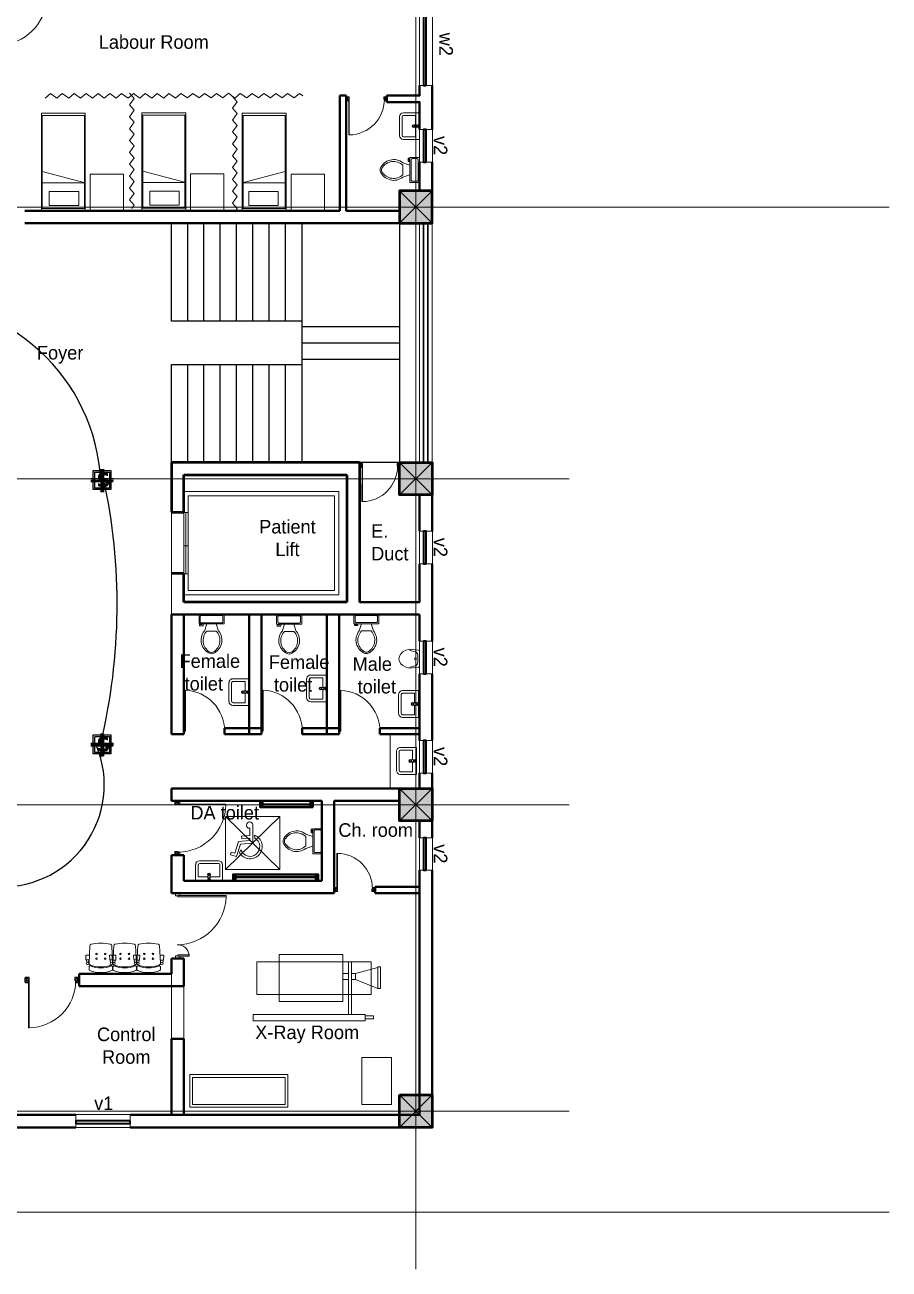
# Model space of a CAD drawing. Header units: millimetres. Extents: x 2419715 to 2617776, y 3786495 to 3864810.
# Drawn here: x 2468513 to 2484429, y 3813276 to 3836176 of the extents above; entities that cross this region are included whole.
import ezdxf

# ---------------------------------------------------------------- set-up
doc = ezdxf.new("R2010")
doc.units = ezdxf.units.MM
doc.header["$MEASUREMENT"] = 0
doc.linetypes.add('CENTER', pattern=[2, 1.25, -0.25, 0.25, -0.25])
doc.linetypes.add('DASHED', pattern=[0.75, 0.5, -0.25])
for name, color, linetype, lineweight in [('0newfurnture', 30, 'Continuous', 15), ('centreline', 52, 'CENTER', 5), ('Column-0.5', 14, 'Continuous', 50), ('door', 41, 'Continuous', 5), ('Door Opening-0.09', 253, 'Continuous', 9), ('Furniture Hospital-0.09', 44, 'Continuous', 9), ('Hatch', 9, 'Continuous', 9), ('hidden lines', 205, 'DASHED', 5), ('Sill Level', 140, 'Continuous', 20), ('stairs', 6, 'Continuous', 25), ('T-Fixture-0.09', 255, 'Continuous', 9), ('WALL 0.2', 7, 'Continuous', 20), ('wall 0.4', 7, 'Continuous', 40), ('Wall-0.5', 7, 'Continuous', 50), ('WINDOW', 152, 'Continuous', 30), ('Windows Plan', 152, 'Continuous', 35)]:
    doc.layers.add(name, color=color, linetype=linetype, lineweight=lineweight)
for name, color, linetype in [('conduit for speaker', 100, 'Continuous'), ('Speaker', 200, 'CENTER'), ('Text-0.2', 7, 'Continuous')]:
    doc.layers.add(name, color=color, linetype=linetype)
doc.styles.add('5P2', font='verdana.ttf', dxfattribs={"height": 500})
doc.styles.add('arial.', font='arial.ttf')
doc.linetypes.add('ZIGZAG', pattern='A,0.0001,-0.2,[131,ltypeshp.shx,S=0.2,R=0,X=-0.2,Y=0],-0.4,[131,ltypeshp.shx,S=0.2,R=180,X=0.2,Y=0],-0.2', length=0.8001)

# ---------------------------------------------------------------- blocks, each defined once
blk = doc.blocks.new('xray')
at = {"layer": 'Furniture Hospital-0.09'}
for p, q in [((3462.81, 4300.69), (3462.81, 4316.09)), ((3479.24, 4311.87), (3462.81, 4316.09)), ((3484.48, 4320.41), (3484.48, 4281.62)), ((3479.24, 4307.38), (3462.81, 4300.69))]:
    blk.add_line(p, q, dxfattribs=at)
for points in [[(3535.4, 4291.26), (3488.52, 4291.26), (3488.52, 4325.81), (3535.4, 4325.81)], [(3462.81, 4300.69), (3460.82, 4300.69), (3460.82, 4316.6), (3462.81, 4316.6)], [(3551.84, 4296.37), (3467.7, 4296.37), (3467.7, 4320.41), (3551.84, 4320.41)], [(3484.48, 4281.62), (3482.27, 4281.62), (3482.27, 4320.41), (3484.48, 4320.41)], [(3472.25, 4278.4), (3465.9, 4278.4), (3465.9, 4280.51), (3472.25, 4280.51)], [(3554.63, 4277.02), (3472.25, 4277.02), (3472.25, 4281.62), (3554.63, 4281.62)], [(3474.63, 4215.25), (3474.63, 4250.01), (3452.72, 4250.01), (3452.72, 4215.25)]]:
    blk.add_lwpolyline(points, close=True, dxfattribs=at)
for points in [[(3482.27, 4307.38), (3479.24, 4307.38), (3479.24, 4311.87), (3482.27, 4311.87)], [(3484.48, 4311.87), (3488.52, 4311.87), (3488.52, 4307.38), (3484.48, 4307.38)]]:
    blk.add_lwpolyline(points, dxfattribs=at)
at = {"layer": 'Furniture Hospital-0.09', "lineweight": 5}
for points in [[(3601.25, 4213.29), (3529.13, 4213.29), (3529.13, 4237.32), (3601.25, 4237.32)], [(3599.25, 4215.29), (3531.14, 4215.29), (3531.14, 4235.32), (3599.25, 4235.32)]]:
    blk.add_lwpolyline(points, close=True, dxfattribs=at)
blk = doc.blocks.new('BED')
at = {"layer": 'Furniture Hospital-0.09'}
for p, q in [((-2.12, 0.475), (-2.12, -0.475)), ((-2.12, -0.475), (-2.12, 0.475)), ((-0.008, 0.475), (-2.12, 0.475)), ((-2.07, 0.475), (-2.07, -0.475)), ((-0.058, 0.455), (-2.07, 0.455)), ((-0.855, -0.455), (-0.61, 0.475)), ((-0.61, 0.475), (-0.61, -0.455)), ((-0.425, 0.336), (-0.426, -0.303)), ((-0.425, 0.336), (-0.121, 0.336)), ((-0.121, -0.303), (-0.121, 0.336)), ((-0.058, -0.475), (-0.058, 0.475)), ((-0.008, -0.475), (-0.008, 0.475)), ((-2.12, -0.475), (-0.008, -0.475)), ((-2.07, -0.455), (-0.058, -0.455)), ((-0.426, -0.303), (-0.121, -0.303))]:
    blk.add_line(p, q, dxfattribs=at)
blk = doc.blocks.new("door 3'3")
at = {"layer": 'door'}
for p, q in [((82769.36, -31237.4), (82769.36, -31203.37)), ((82769.84, -31203.37), (82769.36, -31203.37)), ((82769.84, -31237.4), (82769.84, -31203.37))]:
    blk.add_line(p, q, dxfattribs=at)
at = {"layer": 'door', "ltscale": 80}
for points in [[(82769.84, -31239.84), (82767.36, -31239.84), (82767.36, -31239.37), (82766.88, -31239.37), (82766.88, -31236.38), (82767.36, -31236.38), (82767.36, -31235.91), (82769.36, -31235.91), (82769.36, -31237.4), (82769.84, -31237.4)], [(82802.93, -31239.84), (82805.41, -31239.84), (82805.41, -31239.37), (82805.88, -31239.37), (82805.88, -31236.38), (82805.41, -31236.38), (82805.41, -31235.91), (82803.4, -31235.91), (82803.4, -31237.4), (82802.93, -31237.4)]]:
    blk.add_lwpolyline(points, close=True, dxfattribs=at)
blk.add_arc((82769.36, -31237.4), 34.04, 0, 89.20471, dxfattribs=at)
at = {"layer": 'Hatch'}
for centre, radius, start, end in [((82767.7, -31239.85), 2.68, 36.75824, 107.53286), ((82768.07, -31239.12), 3.04, 64.81981, 103.53483), ((82757.2, -31236.2), 10.64, 342.68423, 1.60142), ((82764.36, -31235.92), 4.57, 311.03249, 0.21009), ((82805.07, -31239.85), 2.68, 72.46714, 143.24176), ((82804.7, -31239.12), 3.04, 76.46517, 115.18019), ((82808.41, -31235.92), 4.57, 179.78991, 228.96751), ((82815.57, -31236.2), 10.64, 178.39858, 197.31577), ((82767.27, -31240.34), 1.96, 14.76809, 101.35249), ((82767.3, -31236.13), 3.25, 271.0473, 321.53187), ((82805.47, -31236.13), 3.25, 218.46813, 268.9527), ((82805.49, -31240.34), 1.96, 78.64751, 165.23191)]:
    blk.add_arc(centre, radius, start, end, dxfattribs=at)
blk = doc.blocks.new("door 5'")
at = {"layer": 'door', "ltscale": 1000}
for points in [[(2177525, 4317078), (2177525, 4317062), (2177516, 4317062), (2177516, 4317020), (2177473, 4317020), (2177474, 4317105)], [(2177525, 4317062), (2177525, 4317105), (2177474, 4317105), (2177473, 4317020)], [(2177473, 4317020), (2177516, 4317020)], [(2177474, 4317105), (2177516, 4317105)], [(2178697, 4316120), (2178697, 4317060), (2178671, 4317060), (2178671, 4316120), (2178697, 4316120)], [(2178689, 4317076), (2178689, 4317060), (2178697, 4317060), (2178697, 4317018), (2178740, 4317018), (2178740, 4317104)], [(2178689, 4317060), (2178689, 4317104), (2178740, 4317104), (2178740, 4317018)], [(2178740, 4317018), (2178697, 4317018)]]:
    blk.add_lwpolyline(points, dxfattribs=at)
blk.add_lwpolyline([(2177516, 4316839), (2177516, 4317062), (2177543, 4317062), (2177543, 4316839)], close=True, dxfattribs=at)
at = {"layer": 'Door Opening-0.09', "ltscale": 1000}
for centre, radius, start, end in [((2177516, 4317062), 224, 276.6944, 2.344), ((2178697, 4317076), 957, 180.3416, 268.4244)]:
    blk.add_arc(centre, radius, start, end, dxfattribs=at)
at = {"layer": 'WINDOW', "ltscale": 5}
blk.add_line((2177474, 4317104), (2177474, 4317104), dxfattribs=at)
blk = doc.blocks.new('Toilet - top')
at = {"layer": 'Furniture Hospital-0.09'}
for p, q in [((-10, -8.5), (-8, -8.5)), ((-10, -9.5), (-10, -8.5)), ((-7, -9.5), (-10, -9.5)), ((-8, -8.5), (-8, -8)), ((-7, -8), (-7, -9.5)), ((-4, -8), (-6, -14)), ((4, -8), (6, -14)), ((9.5, -6), (9.5, -2)), ((4, -14), (-4, -14))]:
    blk.add_line(p, q, dxfattribs=at)
blk.add_lwpolyline([(10.5, -8), (10.5, 0), (-10.5, 0), (-10.5, -8)], close=True, dxfattribs=at)
for points in [[(-9.5, -2), (-9.5, -6)], [(8.5, -1), (-8.5, -1)], [(-8.5, -7), (8.5, -7)]]:
    blk.add_lwpolyline(points, dxfattribs=at)
for centre, radius, start, end in [((-8.6, -1.9), 0.884, 81.8699, 188.1301), ((-8.6, -6.1), 0.884, 171.8699, 278.1301), ((8.6, -1.9), 0.884, 351.8699, 98.1301), ((8.6, -6.1), 0.884, 261.8699, 8.1301), ((3.5, -21.6), 12.2, 141.4691, 247.9714), ((4.2, -21.8), 11.3, 136.3677, 238.9468), ((-3.5, -21.6), 12.2, 292.0284, 38.5307), ((-4.2, -21.8), 11.3, 301.053, 43.6321), ((0, -27.9), 4, 245.7318, 294.2682), ((0, -29), 4, 254.8605, 285.1395)]:
    blk.add_arc(centre, radius, start, end, dxfattribs=at)
blk = doc.blocks.new('TAP')
at = {"layer": 'Furniture Hospital-0.09', "linetype": 'Continuous'}
for p, q in [((0, 38), (0, -38)), ((5, 38), (0, 38)), ((5, 38), (5, -38)), ((30, 25), (5, 25)), ((30, 0), (5, 0)), ((30, 25), (30, -25)), ((56, 16), (30, 16)), ((51, 7), (48, 8)), ((59, 19), (57, 22)), ((73, 24), (73, 27)), ((88, 20), (89, 22)), ((97, 15), (125, 12)), ((97, 8), (100, 9)), ((5, -38), (0, -38)), ((30, -25), (5, -25)), ((56, -16), (30, -16)), ((51, -8), (48, -9)), ((60, -20), (58, -22)), ((74, -24), (74, -27)), ((88, -19), (90, -22)), ((97, -7), (100, -8)), ((97, -15), (125, -12))]:
    blk.add_line(p, q, dxfattribs=at)
for radius in [21.2, 19.7]:
    blk.add_circle((74, 0), radius, dxfattribs=at)
for centre, radius, start, end in [((74, 0), 27.2, 163.0512, 199.0512), ((74, 0), 24.2, 127.0512, 163.0512), ((74, 0), 27.2, 91.0512, 127.0512), ((74, 0), 24.2, 55.0512, 91.0512), ((74, 0), 27.2, 19.0512, 55.0512), ((74, 0), 24.2, 343.0512, 19.0512), ((95, 0), 32.6, 337.45, 22.55), ((74, 0), 24.2, 199.0512, 235.0512), ((74, 0), 27.2, 235.0512, 271.0512), ((74, 0), 24.2, 271.0512, 307.0512), ((74, 0), 27.2, 307.0512, 343.0512)]:
    blk.add_arc(centre, radius, start, end, dxfattribs=at)
blk = doc.blocks.new('A$C2C054FB4')
at = {"layer": 'Furniture Hospital-0.09'}
for p, q in [((-300, 256), (0, 256)), ((0, 256), (0, -244)), ((-375, -169), (-375, 181)), ((-325, -169), (-325, 181)), ((-300, 206), (-75, 206)), ((-75, 206), (-75, 30)), ((-75, -194), (-300, -194)), ((-75, -18), (-75, -194)), ((0, -244), (-300, -244))]:
    blk.add_line(p, q, dxfattribs=at)
at = {"layer": 'Furniture Hospital-0.09', "ltscale": 30}
blk.add_circle((-115, 6), 26, dxfattribs=at)
at = {"layer": 'Furniture Hospital-0.09'}
for centre, radius, start, end in [((-300, 181), 75, 90, 180), ((-300, 181), 25, 90, 180), ((-300, -169), 75, 180, 270), ((-300, -169), 25, 180, 270)]:
    blk.add_arc(centre, radius, start, end, dxfattribs=at)
at = {"layer": 'Furniture Hospital-0.09', "rotation": 180}
blk.add_blockref('TAP', (0, 6), dxfattribs=at)
blk = doc.blocks.new('BANCAS')
at = {"layer": 'Furniture Hospital-0.09'}
for p, q in [((-0.236, -0.247), (-0.314, -0.247)), ((-0.309, -0.347), (-0.314, -0.247)), ((0.314, -0.25), (0.236, -0.25)), ((0.309, -0.35), (0.314, -0.25)), ((-0.241, -0.347), (-0.309, -0.347)), ((-0.294, -0.405), (-0.3, -0.347)), ((-0.256, -0.405), (-0.25, -0.347)), ((0.309, -0.35), (0.241, -0.35)), ((0.256, -0.409), (0.25, -0.35)), ((0.294, -0.409), (0.3, -0.35))]:
    blk.add_line(p, q, dxfattribs=at)
blk.add_lwpolyline([(0.227, -0.048, 0.346546), (0.203, -0.019, 0.095695), (-0.203, -0.019, 0.346546), (-0.227, -0.048), (-0.244, -0.417, 0.318973), (-0.225, -0.447, 0.193005), (0.225, -0.447, 0.318973), (0.244, -0.417)], format="xyb", close=True, dxfattribs=at)
blk.add_lwpolyline([(-0.245, -0.522), (-0.245, -0.489, -0.522832), (-0.218, -0.471, 0.18), (0.218, -0.471, -0.522832), (0.245, -0.489), (0.245, -0.547, -0.306573), (0.232, -0.565, -0.192782), (-0.232, -0.565, -0.306573), (-0.245, -0.547), (-0.245, -0.504)], format="xyb", dxfattribs=at)
for centre, radius in [((-0.09, -0.22), 0.015), ((0.09, -0.22), 0.015), ((-0.275, -0.422), 0.025), ((-0.09, -0.32), 0.015), ((0.09, -0.32), 0.015), ((0.275, -0.425), 0.025)]:
    blk.add_circle(centre, radius, dxfattribs=at)
blk = doc.blocks.new('A$C72AE6952')
at = {"ltscale": 20, "xscale": 800, "yscale": 800, "zscale": 800, "row_count": 1, "column_count": 3, "row_spacing": 0, "column_spacing": 440.0000000000001}
blk.add_blockref('BANCAS', (-440, 0), dxfattribs=at)
blk = doc.blocks.new('2ft column')
at = {"layer": 'Hatch', "ltscale": 5}
h = blk.add_hatch(color=256, dxfattribs=at)
h.dxf.hatch_style = 1
h.paths.add_polyline_path([(2207385, 4176559), (2207985, 4176559), (2207985, 4175959), (2207385, 4175959)])
at = {"layer": 'Column-0.5', "ltscale": 5}
blk.add_lwpolyline([(2207385, 4176559), (2207985, 4176559), (2207985, 4175959), (2207385, 4175959)], close=True, dxfattribs=at)
at = {"layer": 'Defpoints', "ltscale": 5}
for points in [[(2207985, 4176559), (2207385, 4175959)], [(2207985, 4175959), (2207385, 4176559)]]:
    blk.add_lwpolyline(points, dxfattribs=at)
blk = doc.blocks.new('main grid')
at = {"layer": 'centreline', "ltscale": 5}
for p, q in [((2557161, 4018930), (2557161, 3976624)), ((2559388, 3996172), (2515045, 3996172)), ((2559988, 3996172), (2515645, 3996172)), ((2559988, 3991172), (2538074, 3991172)), ((2559988, 3985172), (2538074, 3985172)), ((2559988, 3979531), (2538074, 3979531))]:
    blk.add_line(p, q, dxfattribs=at)
at = {"layer": 'Hatch', "xscale": -1}
blk.add_blockref('2ft column', (4764846, -180087), dxfattribs=at)
at = {"layer": 'Hatch'}
for p in [(349476, -185087), (349476, -191087), (349476, -196728)]:
    blk.add_blockref('2ft column', p, dxfattribs=at)
blk = doc.blocks.new('d1')
at = {"layer": 'door'}
for p, q in [((2442.75, 10745.72), (2408.32, 10745.72)), ((2442.75, 10746.15), (2408.33, 10746.15)), ((2408.33, 10746.15), (2408.33, 10745.72))]:
    blk.add_line(p, q, dxfattribs=at)
at = {"layer": 'door', "ltscale": 80}
for points in [[(2445, 10779.7), (2445, 10781.99), (2444.56, 10781.99), (2444.56, 10782.43), (2441.8, 10782.43), (2441.8, 10781.99), (2441.36, 10781.99), (2441.36, 10780.14), (2442.75, 10780.14), (2442.75, 10779.7)], [(2445, 10746.15), (2445, 10743.87), (2444.56, 10743.87), (2444.56, 10743.43), (2441.8, 10743.43), (2441.8, 10743.87), (2441.36, 10743.87), (2441.36, 10745.72), (2442.75, 10745.72), (2442.75, 10746.15)]]:
    blk.add_lwpolyline(points, close=True, dxfattribs=at)
at = {"layer": 'Door Opening-0.09', "ltscale": 80}
blk.add_arc((2442.75, 10745.72), 34.42, 90, 179.27403, dxfattribs=at)
at = {"layer": 'hidden lines'}
for centre, radius, start, end in [((2441.64, 10791.37), 9.82, 268.39858, 287.31577), ((2441.38, 10784.76), 4.22, 269.78991, 318.96751), ((2444.33, 10781.34), 2.81, 166.46517, 205.18019), ((2445.01, 10781.68), 2.48, 162.46714, 233.24176), ((2441.57, 10782.05), 3, 308.46813, 358.9527), ((2445.46, 10782.07), 1.81, 168.64751, 255.23191), ((2441.64, 10734.49), 9.82, 72.68423, 91.60142), ((2441.38, 10741.1), 4.22, 41.03249, 90.21009), ((2444.33, 10744.52), 2.81, 154.81981, 193.53483), ((2445.01, 10744.18), 2.48, 126.75824, 197.53286), ((2441.57, 10743.81), 3, 1.0473, 51.53187), ((2445.46, 10743.79), 1.81, 104.76809, 191.35249)]:
    blk.add_arc(centre, radius, start, end, dxfattribs=at)
blk = doc.blocks.new('bazin')
at = {"layer": '0newfurnture', "ltscale": 5}
for p, q in [((2434577, 4011590), (2435069, 4011590)), ((2434577, 4011295), (2434577, 4011590)), ((2434626, 4011295), (2434626, 4011516)), ((2434626, 4011516), (2434799, 4011516)), ((2434847, 4011516), (2435020, 4011516)), ((2435020, 4011516), (2435020, 4011295)), ((2435069, 4011590), (2435069, 4011295)), ((2434996, 4011270), (2434651, 4011270)), ((2434996, 4011221), (2434651, 4011221))]:
    blk.add_line(p, q, dxfattribs=at)
blk.add_circle((2434823, 4011477), 25.6, dxfattribs=at)
for centre, radius, start, end in [((2434651, 4011295), 73.8, 180, 270), ((2434651, 4011295), 24.6, 180, 270), ((2434996, 4011295), 73.8, 270, 0), ((2434996, 4011295), 24.6, 270, 0)]:
    blk.add_arc(centre, radius, start, end, dxfattribs=at)
at = {"layer": '0newfurnture', "ltscale": 5, "xscale": 0.9842520018725999, "yscale": 0.9842520018725999, "zscale": 0.9842520018725999, "rotation": 270}
blk.add_blockref('TAP', (2434823, 4011590), dxfattribs=at)
blk = doc.blocks.new('26 door')
at = {"layer": 'door'}
blk.add_line((42654.7, -717.83), (42654.7, -716.68), dxfattribs=at)
at = {"layer": 'door', "ltscale": 5}
blk.add_lwpolyline([(42654.7, -716.68), (42684.73, -716.68), (42684.73, -717.83), (42654.7, -717.83)], dxfattribs=at)
at = {"layer": 'Door Opening-0.09'}
blk.add_arc((42654.79, -717.79), 29.96, 2.13581, 90.17937, dxfattribs=at)
blk = doc.blocks.new('TIA UR Plan-flat-1')
at = {"layer": 'Furniture Hospital-0.09'}
for points in [[(-186, 175), (-265, 150, 0.270578), (-380, 0, 0.556713)], [(-186, -175), (-265, -150, -0.270578), (-380, 0, -0.556713)], [(0, 0), (0, 132, 0.414214), (-25, 157), (-186, 175)], [(0, 0), (0, -132, -0.414214), (-25, -157), (-186, -175)], [(-174, 175), (-174, 154), (-81, 130, -0.321575), (-32, 71), (-32, 0)], [(-174, -175), (-174, -154), (-81, -130, 0.321575), (-32, -71), (-32, 0)]]:
    blk.add_lwpolyline(points, format="xyb", dxfattribs=at)
blk.add_circle((-75, 0), 20, dxfattribs=at)
blk = doc.blocks.new('Wheel Chair')
at = {"layer": 'T-Fixture-0.09'}
blk.add_lwpolyline([(-130, -183, -0.239978), (-223, 0, -0.243341), (-129, 182), (-128, 182, -0.241316), (75, 211), (76, 211, -0.238142), (218, 65), (184, 14), (173, 51, 0.192657), (94, 153), (94, 154, 0.25323), (-74, 162), (-74, 161, 0.245902), (-174, 27), (-175, 27, 0.247474), (-120, -132), (-128, -181)], format="xyb", dxfattribs=at)
blk.add_lwpolyline([(305, 47), (366, 13), (392, 59), (290, 117), (158, -89), (-63, -51), (-146, -374, 0.423515), (-104, -442), (-103, -442, 0.413314), (-35, -399), (-32, -388, 0.409265), (-67, -332), (-80, -330), (-48, -201), (105, -227), (113, -178), (-33, -153), (-23, -112), (182, -146)], format="xyb", close=True, dxfattribs=at)
blk = doc.blocks.new('v2')
at = {"layer": 'Sill Level'}
blk.add_lwpolyline([(2448277, 3818910), (2448877, 3818910), (2448877, 3818670), (2448277, 3818670)], close=True, dxfattribs=at)
at = {"layer": 'Windows Plan'}
blk.add_lwpolyline([(2448877, 3818790), (2448277, 3818790), (2448277, 3818743), (2448877, 3818743)], close=True, dxfattribs=at)
at = {"layer": 'Text-0.2', "ltscale": 5, "insert": (2448397, 3818932), "char_height": 250, "attachment_point": 7, "rotation": 0.0008, "style": 'arial.'}
blk.add_mtext('{\\fStylus BT|b0|i0|c0|p34;v2}', dxfattribs=at)
blk = doc.blocks.new('w2')
at = {"layer": 'Sill Level'}
blk.add_lwpolyline([(2444138, 3818930), (2445638, 3818930), (2445638, 3818690), (2444138, 3818690)], close=True, dxfattribs=at)
at = {"layer": 'Windows Plan'}
blk.add_lwpolyline([(2445638, 3818810), (2444138, 3818810), (2444138, 3818762), (2445638, 3818762)], close=True, dxfattribs=at)
at = {"layer": 'Text-0.2', "ltscale": 5, "insert": (2444664, 3819054), "char_height": 250, "attachment_point": 7, "rotation": 0.0008, "style": 'arial.'}
blk.add_mtext('{\\fStylus BT|b0|i0|c0|p34;w2}', dxfattribs=at)
blk = doc.blocks.new('v1')
at = {"layer": 'Sill Level'}
blk.add_lwpolyline([(2446591, 3818940), (2447591, 3818940), (2447591, 3818700), (2446591, 3818700)], close=True, dxfattribs=at)
at = {"layer": 'Windows Plan'}
blk.add_lwpolyline([(2447591, 3818820), (2446591, 3818820), (2446591, 3818772), (2447591, 3818772)], close=True, dxfattribs=at)
at = {"layer": 'Text-0.2', "ltscale": 5, "insert": (2446930, 3819021), "char_height": 250, "attachment_point": 7, "rotation": 0.0008, "style": 'arial.'}
blk.add_mtext('{\\fStylus BT|b0|i0|c0|p34;v1}', dxfattribs=at)
blk = doc.blocks.new('Speaker')
at = {"layer": 'Speaker', "ltscale": 3}
for p, q in [((1442033.3, -1133785.1), (1442033.3, -1133947.9)), ((1442043.3, -1133785.1), (1442043.3, -1133947.9)), ((1442053.3, -1133785.6), (1442053.3, -1133947.9)), ((1441963.2, -1133871.7), (1442122.2, -1133871.7)), ((1441963.9, -1133851.7), (1442123.7, -1133851.7)), ((1441964.3, -1133861.7), (1442123.3, -1133861.7))]:
    blk.add_line(p, q, dxfattribs=at)
for points in [[(1441980.9, -1133794.7), (1442105.8, -1133794.7), (1442105.8, -1133928.6), (1441980.9, -1133928.6)], [(1441990.9, -1133804.7), (1442095.8, -1133804.7), (1442095.8, -1133918.6), (1441990.9, -1133918.6)]]:
    blk.add_lwpolyline(points, close=True, dxfattribs=at)
at = {"layer": 'Speaker', "ltscale": 3, "insert": (1442003.5, -1133810.2), "char_height": 99.941, "width": 119.93, "attachment_point": 1, "style": '5P2'}
blk.add_mtext('{\\fVerdana|b1|i0|c0|p34;S}', dxfattribs=at)

msp = doc.modelspace()

# ---------------------------------------------------------------- linework, layer by layer
at = {"layer": '0newfurnture'}
msp.add_lwpolyline([(2475781, 3822405), (2475781, 3822124), (2475238, 3822124), (2475238, 3823124), (2475781, 3823124), (2475781, 3823005)], dxfattribs=at)
at = {"layer": 'centreline', "ltscale": 5}
for p, q in [((2484429, 3832824), (2441910, 3832824)), ((2484429, 3814324), (2456625, 3814324))]:
    msp.add_line(p, q, dxfattribs=at)
at = {"layer": 'conduit for speaker', "ltscale": 5}
for centre, radius, start, end in [((2466435, 3827610), 3479, 2.6773, 92.2314), ((2459293, 3825505), 10919, 346.5121, 12.2633), ((2468102, 3822187), 1874, 264.664, 22.5766)]:
    msp.add_arc(centre, radius, start, end, dxfattribs=at)
at = {"layer": 'Door Opening-0.09'}
for points in [[(2473210, 3821605), (2472210, 3820633)], [(2472210, 3821605), (2473210, 3820633)]]:
    msp.add_lwpolyline(points, dxfattribs=at)
msp.add_lwpolyline([(2472210, 3821605), (2473210, 3821605), (2473210, 3820633), (2472210, 3820633)], close=True, dxfattribs=at)
at = {"layer": 'Furniture Hospital-0.09', "ltscale": 5}
for p, q in [((2471441, 3827588), (2471441, 3827204)), ((2471518, 3827511), (2471518, 3827204)), ((2474217, 3827511), (2471518, 3827511)), ((2474217, 3825764), (2474217, 3827511)), ((2471441, 3827204), (2471518, 3827204)), ((2471479, 3827204), (2471479, 3826071)), ((2471479, 3826591), (2471441, 3826591)), ((2471518, 3826591), (2471479, 3826591)), ((2471441, 3826071), (2471441, 3825688)), ((2471441, 3826071), (2471518, 3826071)), ((2471518, 3826071), (2471518, 3825764)), ((2471518, 3825764), (2474217, 3825764)), ((2471441, 3825688), (2474294, 3825688))]:
    msp.add_line(p, q, dxfattribs=at)
at = {"layer": 'Furniture Hospital-0.09'}
for points in [[(2470328, 3832754), (2469714, 3832754), (2469714, 3833428), (2470328, 3833428)], [(2472178, 3832761), (2471564, 3832761), (2471564, 3833435), (2472178, 3833435)], [(2474028, 3832754), (2473414, 3832754), (2473414, 3833428), (2474028, 3833428)]]:
    msp.add_lwpolyline(points, close=True, dxfattribs=at)
at = {"layer": 'Furniture Hospital-0.09', "ltscale": 5}
for points in [[(2471441, 3827588), (2474294, 3827588), (2474294, 3825688)], [(2471441, 3826071), (2471441, 3827204)], [(2471518, 3827204), (2471518, 3826071)]]:
    msp.add_lwpolyline(points, dxfattribs=at)
at = {"layer": 'stairs', "ltscale": 5}
for points in [[(2473611, 3830724), (2471211, 3830724), (2471211, 3832524)], [(2471511, 3830724), (2471511, 3832524)], [(2471811, 3830724), (2471811, 3832524)], [(2472111, 3830724), (2472111, 3832524)], [(2472411, 3830724), (2472411, 3832524)], [(2472711, 3830724), (2472711, 3832524)], [(2473011, 3830724), (2473011, 3832524)], [(2473311, 3830724), (2473311, 3832524)], [(2473611, 3832524), (2473611, 3828124)], [(2475411, 3832524), (2475411, 3828124), (2474671, 3828124)], [(2473611, 3830624), (2475411, 3830624)], [(2473611, 3830324), (2475411, 3830324)], [(2471211, 3828124), (2471211, 3829924), (2473611, 3829924)], [(2471511, 3828124), (2471511, 3829924)], [(2471811, 3828124), (2471811, 3829924)], [(2472111, 3828124), (2472111, 3829924)], [(2472411, 3828124), (2472411, 3829924)], [(2472711, 3828124), (2472711, 3829924)], [(2473011, 3828124), (2473011, 3829924)], [(2473311, 3828124), (2473311, 3829924)], [(2473611, 3830024), (2475411, 3830024)]]:
    msp.add_lwpolyline(points, dxfattribs=at)
at = {"layer": 'WALL 0.2', "ltscale": 5}
for p, q in [((2471211, 3827209), (2471211, 3825324)), ((2471441, 3826076), (2471441, 3827209))]:
    msp.add_line(p, q, dxfattribs=at)
for points in [[(2475781, 3832524), (2475781, 3828124)], [(2476011, 3832524), (2476011, 3828124)]]:
    msp.add_lwpolyline(points, dxfattribs=at)
at = {"layer": 'wall 0.4', "ltscale": 5}
for p, q in [((2474311, 3834874), (2474311, 3832754)), ((2471211, 3825324), (2475781, 3825324)), ((2471211, 3823123), (2471211, 3825324)), ((2471441, 3823123), (2471441, 3825324)), ((2472641, 3823123), (2472641, 3825324)), ((2472871, 3823123), (2472871, 3825324)), ((2474071, 3823123), (2474071, 3825324)), ((2474301, 3823123), (2474301, 3825324)), ((2475781, 3825324), (2475781, 3824835)), ((2475781, 3824495), (2475781, 3824495)), ((2475781, 3824235), (2475781, 3823005)), ((2472191, 3823123), (2472191, 3823233)), ((2472871, 3823233), (2472191, 3823233)), ((2473621, 3823123), (2473621, 3823234)), ((2474301, 3823234), (2473621, 3823234)), ((2475781, 3823234), (2475051, 3823234)), ((2475051, 3823123), (2475051, 3823234)), ((2471441, 3823123), (2471211, 3823123)), ((2472871, 3823123), (2472191, 3823123)), ((2474301, 3823124), (2473621, 3823124)), ((2475781, 3823124), (2475051, 3823124)), ((2475781, 3822405), (2475781, 3822124)), ((2473981, 3822124), (2471211, 3822123)), ((2471211, 3821893), (2471211, 3822123)), ((2475411, 3822124), (2473981, 3822124)), ((2473981, 3821894), (2471211, 3821893)), ((2473981, 3821894), (2473981, 3820424)), ((2475411, 3821894), (2474211, 3821894)), ((2474211, 3821894), (2474211, 3820194)), ((2475781, 3821524), (2475781, 3821216)), ((2471212, 3820194), (2471212, 3820893)), ((2471441, 3820893), (2471212, 3820893)), ((2471441, 3820424), (2471441, 3820893)), ((2475781, 3820616), (2475781, 3820544)), ((2473981, 3820424), (2471441, 3820424)), ((2475781, 3820314), (2474961, 3820314)), ((2474961, 3820314), (2474961, 3820194)), ((2474211, 3820194), (2471212, 3820194)), ((2474961, 3820194), (2475781, 3820194)), ((2471211, 3818994), (2471211, 3818713)), ((2471441, 3818994), (2471211, 3818994)), ((2471441, 3818483), (2471441, 3818994)), ((2471211, 3818713), (2469511, 3818713)), ((2469511, 3818713), (2469511, 3818483)), ((2469511, 3818483), (2471441, 3818483)), ((2471211, 3816113), (2471211, 3817513)), ((2471211, 3817513), (2471441, 3817513))]:
    msp.add_line(p, q, dxfattribs=at)
for points in [[(2475781, 3835060), (2475781, 3834874), (2475181, 3834874), (2475181, 3834754), (2475781, 3834754), (2475781, 3834252)], [(2476011, 3835060), (2476011, 3834252)], [(2474431, 3834874), (2474311, 3834874)], [(2475411, 3832754), (2474431, 3832754), (2474431, 3834874)], [(2475781, 3833652), (2475781, 3833124)], [(2476011, 3833652), (2476011, 3833124)], [(2474311, 3832754), (2468511, 3832754)], [(2475411, 3832524), (2468511, 3832524)], [(2475781, 3827524), (2475781, 3826857)], [(2476011, 3827524), (2476011, 3826857)], [(2475781, 3826257), (2475781, 3825554), (2474674, 3825554)], [(2476011, 3826257), (2476011, 3824835)], [(2476011, 3824235), (2476011, 3823005)], [(2476011, 3822405), (2476011, 3822124)], [(2476011, 3821216), (2476011, 3822271)], [(2470450, 3815883), (2476011, 3815883), (2476011, 3820616)], [(2470450, 3816113), (2475781, 3816113), (2475781, 3820616)], [(2471441, 3817513), (2471441, 3816113)], [(2467135, 3816113), (2469450, 3816113)], [(2467135, 3815883), (2469450, 3815883)]]:
    msp.add_lwpolyline(points, dxfattribs=at)
for points in [[(2472889, 3821780), (2472845, 3821780), (2472845, 3821894), (2472889, 3821894)], [(2473770, 3821780), (2473814, 3821780), (2473814, 3821894), (2473770, 3821894)], [(2472848, 3821829), (2473811, 3821829), (2473811, 3821780), (2472848, 3821780)], [(2472346, 3820489), (2473914, 3820489), (2473914, 3820539), (2472346, 3820539)], [(2472390, 3820539), (2472346, 3820539), (2472346, 3820424), (2472390, 3820424)], [(2473873, 3820539), (2473917, 3820539), (2473917, 3820424), (2473873, 3820424)]]:
    msp.add_lwpolyline(points, close=True, dxfattribs=at)
at = {"layer": 'Wall-0.5', "ltscale": 5}
for p, q in [((2474674, 3828124), (2471211, 3828124)), ((2471211, 3828124), (2471211, 3827209)), ((2474674, 3828124), (2474674, 3825554)), ((2475411, 3828124), (2475411, 3828124)), ((2471441, 3827209), (2471441, 3827894)), ((2471441, 3827894), (2474444, 3827894)), ((2474444, 3827894), (2474444, 3825554)), ((2471211, 3827209), (2471441, 3827209)), ((2471441, 3826076), (2471211, 3826076)), ((2471441, 3825554), (2471441, 3826076)), ((2474444, 3825554), (2471441, 3825554))]:
    msp.add_line(p, q, dxfattribs=at)
at = {"layer": 'WINDOW', "linetype": 'ZIGZAG', "lineweight": 20, "ltscale": 0.5}
for p, q in [((2471211, 3817513), (2471211, 3818713)), ((2471441, 3818713), (2471441, 3817513))]:
    msp.add_line(p, q, dxfattribs=at)
for points in [[(2468885, 3834828), (2468983, 3834911), (2469103, 3834828), (2469202, 3834911), (2469322, 3834828), (2469420, 3834911), (2469540, 3834828), (2469639, 3834911), (2469758, 3834828), (2469860, 3834913), (2469974, 3834826), (2470075, 3834911), (2470195, 3834828), (2470294, 3834911), (2470414, 3834828), (2470512, 3834911), (2470632, 3834828), (2470731, 3834911), (2470850, 3834828), (2470949, 3834911), (2471069, 3834828), (2471167, 3834911), (2471284, 3834830), (2471386, 3834915), (2471506, 3834832), (2471604, 3834915), (2471724, 3834832), (2471823, 3834915), (2471943, 3834832), (2472041, 3834915), (2472161, 3834832), (2472262, 3834917), (2472377, 3834830), (2472478, 3834915), (2472598, 3834832), (2472696, 3834915), (2472816, 3834832), (2472915, 3834915), (2473034, 3834832), (2473133, 3834915), (2473253, 3834832), (2473351, 3834915), (2473471, 3834832), (2473570, 3834915), (2473631, 3834872)], [(2470440, 3834921), (2470523, 3834822), (2470440, 3834702), (2470523, 3834604), (2470440, 3834484), (2470523, 3834385), (2470440, 3834266), (2470523, 3834167), (2470480, 3834106)], [(2472337, 3834860), (2472420, 3834762), (2472337, 3834642), (2472420, 3834543), (2472337, 3834424), (2472420, 3834325), (2472337, 3834205), (2472420, 3834107), (2472377, 3834045)], [(2470480, 3834106), (2470438, 3834050), (2470523, 3833949), (2470440, 3833829), (2470523, 3833730), (2470440, 3833611), (2470523, 3833512), (2470440, 3833392), (2470523, 3833294), (2470440, 3833174), (2470523, 3833075), (2470440, 3832955), (2470523, 3832857), (2470480, 3832795)], [(2472377, 3834045), (2472335, 3833989), (2472420, 3833888), (2472337, 3833769), (2472420, 3833670), (2472337, 3833550), (2472420, 3833452), (2472337, 3833332), (2472420, 3833233), (2472337, 3833113), (2472420, 3833015), (2472337, 3832895), (2472420, 3832796), (2472377, 3832735)]]:
    msp.add_lwpolyline(points, dxfattribs=at)
at = {"layer": 'WINDOW', "ltscale": 5}
for points in [[(2475856, 3832524), (2475856, 3828124)], [(2475936, 3832524), (2475936, 3828124)]]:
    msp.add_lwpolyline(points, dxfattribs=at)

# ---------------------------------------------------------------- block references
at = {"layer": '0newfurnture', "ltscale": 5}
msp.add_blockref('main grid', (-81450, -163348), dxfattribs=at)
at = {"layer": '0newfurnture', "xscale": -1}
for p, rotation in [((-1538949, 1389073), 270), ((-1537519, 1389141), 270), ((-1535826, 1388854), 270), ((-1535867, 1387805), 270), ((37081, 7832014), 180)]:
    msp.add_blockref('bazin', p, dxfattribs=dict(at, rotation=rotation))
at = {"layer": 'door'}
for name, p, xscale, yscale, zscale, rotation in [("door 5'", (6557759, 1772384), 0.9473750180788149, 0.9473750180788149, 0.9473750180788149, 89.9959866754369), ('26 door', (2489386, 2756811), -25, 25, 25, 270), ('26 door', (2490816, 2756812), -25, 25, 25, 270), ('26 door', (2492246, 2756810), -25, 25, 25, 270), ("door 5'", (6561059, 1755824), 0.9473750180788149, 0.9473750180788149, 0.9473750180788149, 89.9959866754369)]:
    msp.add_blockref(name, p, dxfattribs=dict(at, xscale=xscale, yscale=yscale, zscale=zscale, rotation=rotation))
at = {"layer": 'Door Opening-0.09'}
for p, xscale, yscale, zscale, rotation in [((882343, 3235173), -19.23084603733906, 19.23084603733906, 19.23084603733906, 179.9608081480045), ((882586, 3228423), -19.23084603733906, 19.23084603733906, 19.23084603733906, 179.9608081480045), ((353361, 3020297), -25.55555555555556, 25.55555555555556, 25.55555555555556, 180)]:
    msp.add_blockref("door 3'3", p, dxfattribs=dict(at, xscale=xscale, yscale=yscale, zscale=zscale, rotation=rotation))
at = {"layer": 'Door Opening-0.09', "xscale": 19.23076923074791, "yscale": 19.23076923074791, "zscale": 19.23076923074791}
msp.add_blockref("door 3'3", (882540, 4420993), dxfattribs=at)
at = {"layer": 'Furniture Hospital-0.09'}
for name, p, xscale, yscale, zscale, rotation in [('BED', (2469221, 3832747), 851.8518518849081, 851.8518518849081, 851.8518518849081, 269.9999993818631), ('BED', (2471071, 3832754), 851.8518518849081, 851.8518518849081, 851.8518518849081, 269.9999993818631), ('BED', (2472921, 3832747), -851.8518518849081, 851.8518518849081, 851.8518518849081, 90.0000006181369), ('A$C2C054FB4', (2475781, 3834319), -0.9842520018725999, 0.9842520018725999, 0.9842520018725999, 180), ('Toilet - top', (2475779, 3833506), 21.93575057202424, 21.93575057202424, 21.93575057202424, 270), ('Toilet - top', (2473992, 3821151), 21.93575057202424, 21.93575057202424, 21.93575057202424, 270)]:
    msp.add_blockref(name, p, dxfattribs=dict(at, xscale=xscale, yscale=yscale, zscale=zscale, rotation=rotation))
for name, p, xscale, yscale, zscale in [('Toilet - top', (2471950, 3825326), 21.93575057202424, 21.93575057202424, 21.93575057202424), ('Toilet - top', (2473380, 3825321), 21.93575057202424, 21.93575057202424, 21.93575057202424), ('Toilet - top', (2474801, 3825329), 21.93575057202424, 21.93575057202424, 21.93575057202424), ('A$C72AE6952', (2470399, 3819273), 1.107692350907673, 1.107692350907673, 1.107692306891935), ('xray', (2561583, 3710922), -25, 25, 25)]:
    msp.add_blockref(name, p, dxfattribs=dict(at, xscale=xscale, yscale=yscale, zscale=zscale))
at = {"layer": 'Furniture Hospital-0.09', "rotation": 359.9999993660119}
msp.add_blockref('TIA UR Plan-flat-1', (2475781, 3824509), dxfattribs=at)
at = {"layer": 'Speaker', "ltscale": 3, "xscale": 2.6, "yscale": 2.6, "zscale": 2.6}
for p in [(-1279377, 6775839), (-1279377, 6770973)]:
    msp.add_blockref('Speaker', p, dxfattribs=at)
at = {"layer": 'T-Fixture-0.09', "rotation": 194.4181928326748}
msp.add_blockref('Wheel Chair', (2472662, 3821053), dxfattribs=at)
at = {"layer": 'wall 0.4', "rotation": 270}
for name, p in [('w2', (-1342909, 6280697)), ('v2', (-1342889, 6282528)), ('v2', (-1342889, 6275133)), ('v2', (-1342889, 6273112)), ('v2', (-1342889, 6271281)), ('v2', (-1342889, 6269493))]:
    msp.add_blockref(name, p, dxfattribs=at)
at = {"layer": 'wall 0.4', "ltscale": 5, "xscale": 25.64102998076803, "yscale": 25.64102998076803, "zscale": 25.64102998076803, "rotation": 180.033335114651}
msp.add_blockref('d1', (2533807, 4097402), dxfattribs=at)
at = {"layer": 'wall 0.4'}
msp.add_blockref('v1', (22859, -2817), dxfattribs=at)

# ---------------------------------------------------------------- texts
at = {"layer": 'Text-0.2', "ltscale": 5, "char_height": 250, "style": 'arial.'}
for s, insert, attachment_point, rotation in [('\\pxqc;{\\fStylus BT|b0|i0|c0|p34;Labour Room}', (2471899, 3835733), 9, 359.9992), ('{\\fStylus BT|b0|i0|c0|p34;Foyer}', (2468735, 3829942), 7, 0.0008), ('\\pxqc;{\\fStylus BT|b0|i0|c0|p34;Patient\\PLift}', (2472828, 3826396), 7, 0.0008), ('{\\fStylus BT|b0|i0|c0|p34;E.\\PDuct}', (2474890, 3826316), 7, 0.0008), ('{\\fStylus BT|b0|i0|c0|p34;Female\\P toilet}', (2471362, 3823922), 7, 0.0008), ('{\\fStylus BT|b0|i0|c0|p34;Female\\P toilet}', (2473006, 3823903), 7, 0.0008), ('{\\fStylus BT|b0|i0|c0|p34;Male\\P toilet}', (2474548, 3823868), 7, 0.0008), ('{\\fStylus BT|b0|i0|c0|p34;DA toilet}', (2471561, 3821548), 7, 0.0008), ('{\\fStylus BT|b0|i0|c0|p34;Ch. room}', (2474286, 3821229), 7, 0.0008), ('\\pxqc;{\\fStylus BT|b0|i0|c0|p34;Control\\PRoom}', (2469841, 3817052), 7, 0.0008), ('\\pxqc;{\\fStylus BT|b0|i0|c0|p34;X-Ray Room}', (2472755, 3817434), 7, 0.0008)]:
    msp.add_mtext(s, dxfattribs=dict(at, insert=insert, attachment_point=attachment_point, rotation=rotation))

doc.saveas('drawing.dxf')
